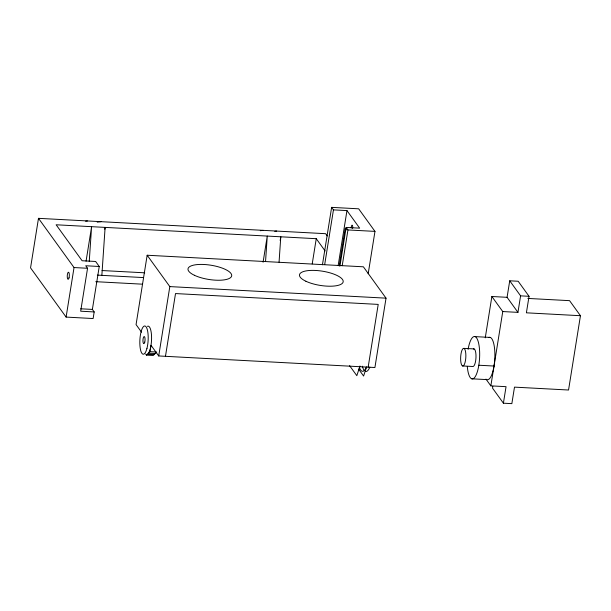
<?xml version="1.0" encoding="UTF-8"?>
<svg xmlns="http://www.w3.org/2000/svg" width="611" height="611" viewBox="0 0 611 611"><rect width="100%" height="100%" fill="white"/><g stroke="black" fill="none" stroke-linecap="round" stroke-linejoin="round"><path stroke-width="0.92" d="M89.244 261.462L91.604 226.673L86.067 261.21M101.861 275.347L105.115 227.399L104.817 229.262M265.548 261.455L267.267 236.075L263.081 262.203M279.059 262.18L280.785 236.793L280.182 240.528M327.267 235.953L325.632 233.692L38.485 218.333L30.55 267.87L66.103 317.086L93.124 318.537L94.186 311.931L92.376 309.418L99.249 266.488L95.629 261.47L82.111 260.744L56.128 224.779L316.254 238.695L325.09 250.922M66.103 317.086L74.038 267.549L38.485 218.333M99.249 266.488L85.739 265.762L87.549 268.275L80.675 311.205L94.186 311.931M145.662 354.029L146.449 355.113L149.985 351.661L151.009 345.291L158.715 355.953L374.917 367.517L386.03 298.16L363.377 266.801L147.167 255.238L136.062 324.594L141.561 332.208M158.715 355.953L169.82 286.597L147.167 255.238M165.466 356.312L175.517 293.563L378.209 304.4L368.158 367.15M312.221 263.891L316.254 238.695M322.44 264.784L331.636 207.358L358.665 208.809L374.971 231.386L368.189 273.751M324.701 264.471L333.453 209.871L331.636 207.358M338.219 265.197L346.964 210.589L333.453 209.871M339.197 265.984L345.223 228.361L346.315 229.866M339.953 266.029L346.139 227.429L359.65 228.155L346.964 210.589M342.213 265.716L347.949 229.942L346.139 227.429M485.256 337.837L491.878 296.503L507.077 297.313L517.952 312.366L502.754 311.557L491.878 296.503M527.851 298.428L569.574 300.658L580.45 315.711L568.551 390.017L514.493 387.13L511.85 403.642L503.403 403.191L506.053 386.671L490.847 385.862L502.754 311.557M492.825 386.297L492.535 388.138L503.403 403.191M507.077 297.313L509.727 280.8L518.166 281.251L529.042 296.304L526.399 312.817L580.45 315.711M517.952 312.366L520.595 295.854L509.727 280.8M359.978 366.02L356.832 375.681L349.584 365.645M366.455 367.264L363.591 376.04L358.573 369.09M156.744 352.02L153.208 355.472L146.449 355.113M85.586 221.197L87.472 220.953M97.21 222.152L100.983 221.678M260.309 230.706L263.135 230.347M274.767 231.309L276.653 231.073M347.949 229.942L374.971 231.386M74.038 267.549L87.549 268.275M102.029 270.536L144.7 272.819M520.595 295.854L529.042 296.304M97.355 275.11L143.585 277.585M95.782 281.686L142.401 284.176M169.82 286.597L386.03 298.16M80.66 308.792L92.376 309.418M475.045 336.615L490.243 337.432M463.94 348.377A8.844 2.581 -86.9 0 1 465.093 362.331A8.844 2.581 -86.9 0 1 460.709 360.788A8.844 2.581 -86.9 0 1 463.94 348.377L474.075 348.919M478.818 365.233L494.024 366.042M462.558 365.951L472.693 366.493A8.844 2.581 -86.9 0 0 475.984 357.443A8.844 2.581 -86.9 0 0 473.395 348.988M149.985 351.661L155.904 351.974M155.209 353.525L148.45 353.158A14.152 4.132 -86.9 0 0 151.551 336.21A14.152 4.132 -86.9 0 0 147.404 326.32M147.366 354.22L154.125 354.579M471.723 378.797L486.929 379.607A21.225 6.202 -86.9 0 0 494.826 357.893A21.225 6.202 -86.9 0 0 488.617 337.593M485.959 379.087L490.847 385.862M369.838 367.119A19.514 5.705 -86.9 0 1 365.447 371.404M364.049 370.235A19.514 5.705 -86.9 0 1 362.361 366.203M366.463 366.936A19.514 5.705 -86.9 0 1 359.482 367.646M351.249 228.025A2.475 0.726 -86.9 0 1 352.18 225.169A2.475 0.726 -86.9 0 1 352.616 228.506M468.087 349.332A21.225 6.202 -86.9 0 1 477.985 340.877A21.225 6.202 -86.9 0 1 476.427 374.322A21.225 6.202 -86.9 0 1 467.293 366.394M146.961 348.354A14.152 4.132 -86.9 0 0 145.113 326.03A14.152 4.132 -86.9 0 0 139.95 345.879A14.152 4.132 -86.9 0 0 146.961 348.354M144.746 342.16A3.536 1.031 -86.9 0 0 144.28 336.577A3.536 1.031 -86.9 0 0 142.989 341.541A3.536 1.031 -86.9 0 0 144.746 342.16M194.405 275.278A22.111 7.195 9.1 0 0 230.973 277.234A22.111 7.195 9.1 0 0 204.196 264.494A22.111 7.195 9.1 0 0 194.405 275.278M305.89 281.243A22.111 7.195 9.1 0 0 342.458 283.199A22.111 7.195 9.1 0 0 315.681 270.459A22.111 7.195 9.1 0 0 305.89 281.243M69.035 277.806A3.536 1.031 -86.9 0 0 68.569 272.231A3.536 1.031 -86.9 0 0 67.279 277.195A3.536 1.031 -86.9 0 0 69.035 277.806"/></g></svg>
